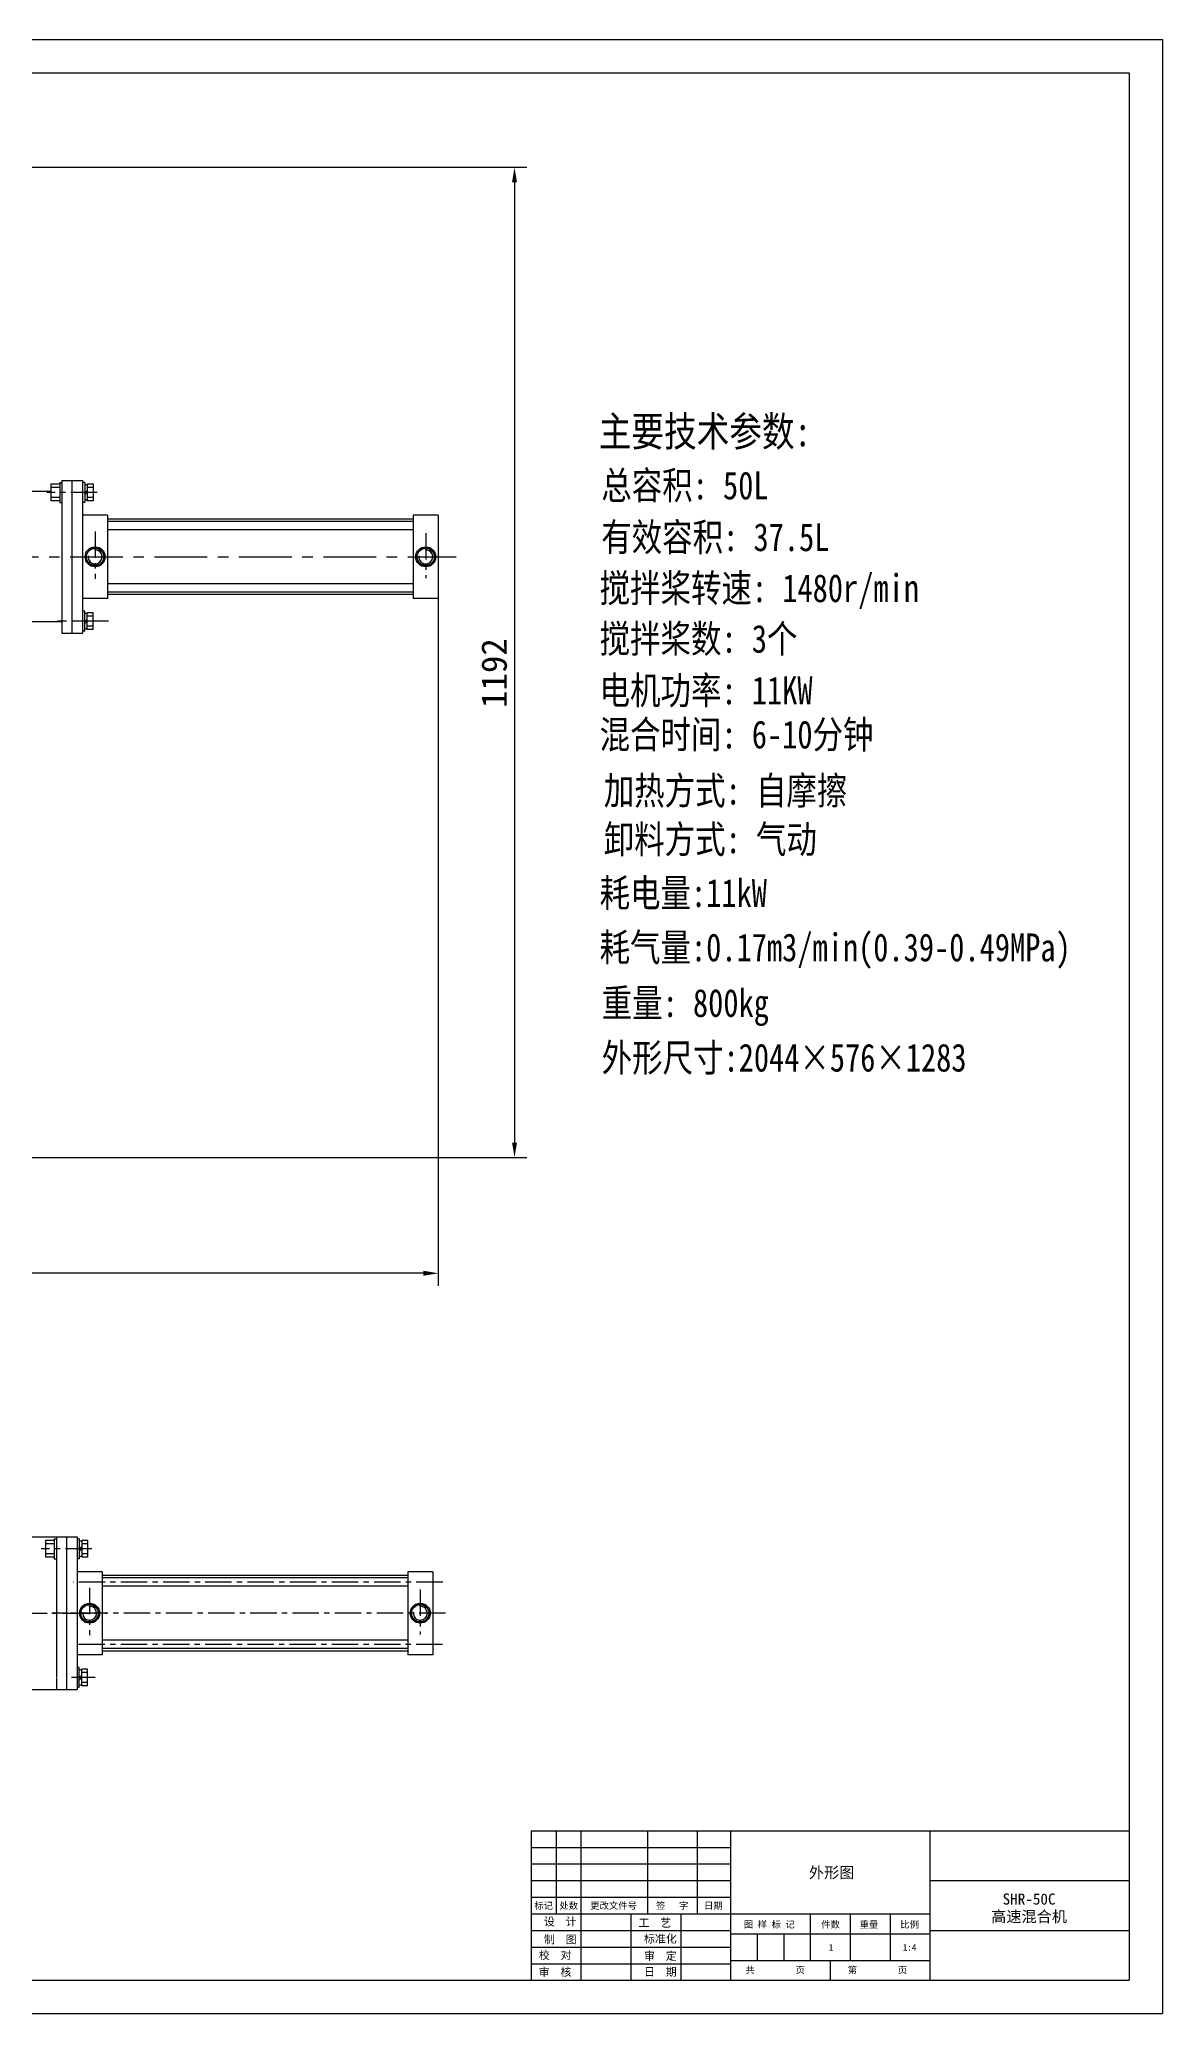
# Model space of a CAD drawing. Extents: x -2754 to 610, y -1664 to 712.
# Drawn here: x -742 to 610, y -1664 to 712 of the extents above; entities that cross this region are included whole.
import ezdxf

# ---------------------------------------------------------------- set-up
doc = ezdxf.new("R2010")
doc.units = 0
doc.linetypes.add('CENTER', pattern=[50.8, 31.75, -6.35, 6.35, -6.35])
doc.layers.get('0').update_dxf_attribs({"linetype": 'CONTINUOUS'})
doc.layers.get('DEFPOINTS').update_dxf_attribs({"linetype": 'CONTINUOUS'})
doc.layers.add('SMPEN_THICK', color=7, linetype='CONTINUOUS')
doc.styles.get("Standard").update_dxf_attribs({"font": '', "height": 30.8})
doc.styles.get('Standard').set_extended_font_data('SimSun')
doc.dimstyles.get("Standard").update_dxf_attribs({"dimscale": 5, "dimtxt": 4.5, "dimasz": 5.5, "dimexe": 4.25, "dimexo": 0.625, "dimgap": 2.2, "dimtad": 1, "dimdec": 4, "dimlfac": -1, "dimdsep": 46, "dimlunit": 6, "dimtxsty": 'Standard', "dimcen": 2.5, "dimclrd": 2, "dimclre": 2, "dimclrt": 2, "dimadec": 0, "dimazin": 0, "dimtfac": 1, "dimtdec": 4, "dimtmove": 0, "dimatfit": 3, "dimfxl": 1, "dimtolj": 1, "dimtzin": 0, "dimarcsym": 0})

# ---------------------------------------------------------------- blocks, each defined once
blk = doc.blocks.new('*D4')
at = {"color": 2, "lineweight": -2, "transparency": 16777216}
for p, q in [((-262.3, 39.1), (-262.3, -788.2)), ((-2306.5, -328.9), (-2306.5, -788.2)), ((-280.3, -773.2), (-2288.5, -773.2))]:
    blk.add_line(p, q, dxfattribs=at)
at = {"color": 2, "transparency": 16777216}
for points in [[(-2288.5, -770.2), (-2288.5, -776.2), (-2306.5, -773.2)], [(-280.3, -770.2), (-280.3, -776.2), (-262.3, -773.2)]]:
    blk.add_solid(points, dxfattribs=at)
at = {"layer": 'DEFPOINTS', "color": 0, "transparency": 16777216}
for p in [(-262.3, 39.1), (-2306.5, -328.9), (-2306.5, -773.2)]:
    blk.add_point(p, dxfattribs=at)
at = {"color": 2, "transparency": 16777216, "insert": (-1308.4, -748.8), "char_height": 30.8, "attachment_point": 5}
blk.add_mtext('\\A1;2044', dxfattribs=at)
blk = doc.blocks.new('*D1')
at = {"color": 2, "lineweight": -2, "transparency": 16777216}
for p, q in [((-1080.2, 558), (-155.5, 558)), ((-170.5, 540), (-170.5, -615.9)), ((-2231.5, -633.9), (-155.5, -633.9))]:
    blk.add_line(p, q, dxfattribs=at)
at = {"color": 2, "transparency": 16777216}
for points in [[(-173.5, 540), (-167.5, 540), (-170.5, 558)], [(-173.5, -615.9), (-167.5, -615.9), (-170.5, -633.9)]]:
    blk.add_solid(points, dxfattribs=at)
at = {"layer": 'DEFPOINTS', "color": 0, "transparency": 16777216}
for p in [(-1080.2, 558), (-2231.5, -633.9), (-170.5, -633.9)]:
    blk.add_point(p, dxfattribs=at)
at = {"color": 2, "transparency": 16777216, "insert": (-194.9, -50.8), "char_height": 30.8, "attachment_point": 5, "rotation": 90}
blk.add_mtext('\\A1;1192', dxfattribs=at)

msp = doc.modelspace()

# ---------------------------------------------------------------- linework, layer by layer
at = {"color": 6}
for p, q in [((-2754.49064, 711.83857), (609.50936, 711.83857)), ((609.50936, 711.83857), (609.50936, -1664.16143)), ((-2754.49064, -1664.16143), (609.50936, -1664.16143))]:
    msp.add_line(p, q, dxfattribs=at)
at = {"color": 4}
for p, q in [((-2654.49064, 671.83857), (569.50936, 671.83857)), ((569.50936, 671.83857), (569.50936, -1624.16143)), ((-150.49064, -1444.16143), (569.50936, -1444.16143)), ((-150.49064, -1444.16143), (-150.49064, -1624.16143)), ((-2654.49064, -1624.16143), (569.50936, -1624.16143))]:
    msp.add_line(p, q, dxfattribs=at)
at = {"linetype": 'CENTER'}
msp.add_line((-2288.91421, -1182.34282), (-661.24034, -1182.34282), dxfattribs=at)
at = {"color": 3}
for p, q in [((-120.49064, -1444.16143), (-120.49064, -1544.16143)), ((-90.49064, -1444.16143), (-90.49064, -1544.16143)), ((-10.49064, -1444.16143), (-10.49064, -1544.16143)), ((49.50936, -1444.16143), (49.50936, -1544.16143)), ((89.50936, -1444.16143), (89.50936, -1624.16143)), ((329.50936, -1444.16143), (329.50936, -1624.16143)), ((-150.49064, -1464.16143), (89.50936, -1464.16143)), ((-150.49064, -1484.16143), (89.50936, -1484.16143)), ((-150.49064, -1504.16143), (89.50936, -1504.16143)), ((329.50936, -1504.16143), (569.50936, -1504.16143)), ((-150.49064, -1524.16143), (89.50936, -1524.16143)), ((-150.49064, -1544.16143), (89.50936, -1544.16143)), ((-90.49064, -1544.16143), (-90.49064, -1624.16143)), ((-30.49064, -1544.16143), (-30.49064, -1624.16143)), ((29.50936, -1544.16143), (29.50936, -1624.16143)), ((89.50936, -1544.16143), (329.50936, -1544.16143)), ((185.50936, -1544.16143), (185.50936, -1600.16143)), ((233.50936, -1544.16143), (233.50936, -1600.16143)), ((281.50936, -1544.16143), (281.50936, -1600.16143)), ((-150.49064, -1564.16143), (89.50936, -1564.16143)), ((329.50936, -1564.16143), (569.50936, -1564.16143)), ((-150.49064, -1584.16143), (89.50936, -1584.16143)), ((89.50936, -1568.16143), (329.50936, -1568.16143)), ((121.50936, -1568.16143), (121.50936, -1600.16143)), ((153.50936, -1568.16143), (153.50936, -1600.16143)), ((-150.49064, -1604.16143), (89.50936, -1604.16143)), ((89.50936, -1600.16143), (329.50936, -1600.16143)), ((209.50936, -1600.16143), (209.50936, -1624.16143))]:
    msp.add_line(p, q, dxfattribs=at)
at = {"layer": 'DEFPOINTS', "color": 0, "linetype": 'ByBlock'}
for p in [(-703.34657, 181.12003), (-703.34657, 181.12003), (-703.34657, 181.12003), (-709.95735, -1090.34282), (-709.95735, -1090.34282), (-709.95735, -1090.34282)]:
    msp.add_point(p, dxfattribs=at)
at = {"layer": 'SMPEN_THICK', "color": 4}
for p, q in [((-805.34657, 168.12003), (-728.63984, 168.12003)), ((-728.63984, 176.62003), (-728.63984, 156.62003)), ((-717.83984, 176.62003), (-728.63984, 176.62003)), ((-717.83984, 172.62003), (-728.63984, 172.62003)), ((-717.84657, 178.6261), (-717.84657, 154.6261)), ((-717.84657, 178.6261), (-715.34657, 178.6261)), ((-715.34657, 181.12003), (-715.34657, 11.62003)), ((-715.34657, 181.12003), (-703.34657, 181.12003)), ((-703.34657, 181.12003), (-703.34657, -2.87997)), ((-703.34657, 181.12003), (-690.34657, 181.12003)), ((-690.34657, 181.12003), (-690.34657, -2.87997)), ((-687.84657, 178.62003), (-690.34657, 178.62003)), ((-687.84657, 178.62003), (-687.84657, 154.62003)), ((-684.74657, 175.82003), (-687.84657, 175.82003)), ((-684.74657, 169.13792), (-687.84657, 166.10574)), ((-684.74657, 166.62003), (-687.84657, 163.58785)), ((-684.74657, 176.62003), (-684.74657, 156.62003)), ((-677.74657, 176.62003), (-684.74657, 176.62003)), ((-677.74657, 172.62003), (-684.74657, 172.62003)), ((-677.74657, 176.62003), (-677.74657, 156.62003)), ((-717.83984, 160.62003), (-728.63984, 160.62003)), ((-717.83984, 156.62003), (-728.63984, 156.62003)), ((-717.84657, 154.6261), (-715.34657, 154.6261)), ((-687.84657, 154.62003), (-690.34657, 154.62003)), ((-684.74657, 157.42003), (-687.84657, 157.42003)), ((-677.74657, 160.62003), (-684.74657, 160.62003)), ((-677.74657, 156.62003), (-684.74657, 156.62003)), ((-660.34657, 139.12003), (-690.34657, 139.12003)), ((-660.34657, 139.12003), (-660.34657, 39.12003)), ((-292.34657, 134.62003), (-660.34657, 134.62003)), ((-292.34657, 131.62003), (-660.34657, 131.62003)), ((-292.34657, 121.62003), (-660.34657, 121.62003)), ((-292.34657, 139.12003), (-292.34657, 39.12003)), ((-262.34657, 139.12003), (-292.34657, 139.12003)), ((-262.34657, 139.12003), (-262.34657, 39.12003)), ((-292.34657, 56.62003), (-660.34657, 56.62003)), ((-660.34657, 39.12003), (-690.34657, 39.12003)), ((-292.34657, 46.62003), (-660.34657, 46.62003)), ((-292.34657, 43.62003), (-660.34657, 43.62003)), ((-262.34657, 39.12003), (-292.34657, 39.12003)), ((-816.02824, 11.12003), (-715.34657, 11.12003)), ((-715.34657, 11.12003), (-715.34657, -2.87997)), ((-687.84657, 23.62003), (-690.34657, 23.62003)), ((-687.84657, -0.37997), (-687.84657, 23.62003)), ((-684.74657, 20.82003), (-687.84657, 20.82003)), ((-684.74657, 14.09041), (-687.84657, 11.17645)), ((-684.74657, 11.62003), (-687.84657, 8.70607)), ((-684.74657, 2.42003), (-687.84657, 2.42003)), ((-677.74657, 21.62003), (-684.74657, 21.62003)), ((-684.74657, 1.62003), (-684.74657, 21.62003)), ((-677.74657, 17.62003), (-684.74657, 17.62003)), ((-677.74657, 5.62003), (-684.74657, 5.62003)), ((-677.74657, 1.62003), (-684.74657, 1.62003)), ((-677.74657, 1.62003), (-677.74657, 21.62003)), ((-715.34657, -2.87997), (-690.34657, -2.87997)), ((-687.84657, -0.37997), (-690.34657, -0.37997)), ((-1000.0735, -1090.34282), (-709.95735, -1090.34282)), ((-724.45735, -1092.83674), (-721.95735, -1092.83674)), ((-724.45735, -1092.83674), (-724.45735, -1116.83674)), ((-721.95735, -1090.34282), (-721.95735, -1259.84282)), ((-709.95735, -1090.34282), (-709.95735, -1274.34282)), ((-709.95735, -1090.34282), (-696.95735, -1090.34282)), ((-696.95735, -1090.34282), (-696.95735, -1274.34282)), ((-694.45735, -1092.84282), (-696.95735, -1092.84282)), ((-694.45735, -1092.84282), (-694.45735, -1116.84282)), ((-724.45062, -1094.84282), (-735.25062, -1094.84282)), ((-735.25062, -1094.84282), (-735.25062, -1114.84282)), ((-724.45062, -1098.84282), (-735.25062, -1098.84282)), ((-724.45062, -1110.84282), (-735.25062, -1110.84282)), ((-724.45062, -1114.84282), (-735.25062, -1114.84282)), ((-691.35735, -1095.64282), (-694.45735, -1095.64282)), ((-691.35735, -1102.32493), (-694.45735, -1105.3571)), ((-691.35735, -1104.84282), (-694.45735, -1107.87499)), ((-691.35735, -1114.04282), (-694.45735, -1114.04282)), ((-684.35735, -1094.84282), (-691.35735, -1094.84282)), ((-691.35735, -1094.84282), (-691.35735, -1114.84282)), ((-684.35735, -1098.84282), (-691.35735, -1098.84282)), ((-684.35735, -1110.84282), (-691.35735, -1110.84282)), ((-684.35735, -1114.84282), (-691.35735, -1114.84282)), ((-684.35735, -1094.84282), (-684.35735, -1114.84282)), ((-724.45735, -1116.83674), (-721.95735, -1116.83674)), ((-694.45735, -1116.84282), (-696.95735, -1116.84282)), ((-666.95735, -1132.34282), (-696.95735, -1132.34282)), ((-666.95735, -1132.34282), (-666.95735, -1232.34282)), ((-298.95735, -1136.84282), (-666.95735, -1136.84282)), ((-298.95735, -1139.84282), (-666.95735, -1139.84282)), ((-298.95735, -1132.34282), (-298.95735, -1232.34282)), ((-268.95735, -1132.34282), (-298.95735, -1132.34282)), ((-268.95735, -1132.34282), (-268.95735, -1232.34282)), ((-298.95735, -1149.84282), (-666.95735, -1149.84282)), ((-666.95735, -1232.34282), (-696.95735, -1232.34282)), ((-298.95735, -1214.84282), (-666.95735, -1214.84282)), ((-298.95735, -1224.84282), (-666.95735, -1224.84282)), ((-298.95735, -1227.84282), (-666.95735, -1227.84282)), ((-268.95735, -1232.34282), (-298.95735, -1232.34282)), ((-694.45735, -1247.84282), (-696.95735, -1247.84282)), ((-694.45735, -1271.84282), (-694.45735, -1247.84282)), ((-691.35735, -1250.64282), (-694.45735, -1250.64282)), ((-691.35735, -1257.37243), (-694.45735, -1260.28639)), ((-691.35735, -1269.84282), (-691.35735, -1249.84282)), ((-684.35735, -1249.84282), (-691.35735, -1249.84282)), ((-684.35735, -1253.84282), (-691.35735, -1253.84282)), ((-684.35735, -1269.84282), (-684.35735, -1249.84282)), ((-1000.0735, -1274.34282), (-696.95735, -1274.34282)), ((-721.95735, -1260.34282), (-721.95735, -1274.34282)), ((-694.45735, -1271.84282), (-696.95735, -1271.84282)), ((-691.35735, -1259.84282), (-694.45735, -1262.75677)), ((-691.35735, -1269.04282), (-694.45735, -1269.04282)), ((-684.35735, -1265.84282), (-691.35735, -1265.84282)), ((-684.35735, -1269.84282), (-691.35735, -1269.84282))]:
    msp.add_line(p, q, dxfattribs=at)
at = {"layer": 'SMPEN_THICK', "linetype": 'CENTER'}
for p, q in [((-672.79886, 166.62003), (-733.57049, 166.62003)), ((-675.34657, 119.56754), (-675.34657, 62.54694)), ((-277.34657, 117.75736), (-277.34657, 63.45203)), ((-659.05674, 11.62003), (-720.64813, 11.62003)), ((-668.69236, 11.62003), (-702.45524, 11.62003)), ((-679.40964, -1104.84282), (-740.18127, -1104.84282)), ((-256.9831, -1144.84282), (-701.81281, -1144.84282)), ((-681.95735, -1151.89531), (-681.95735, -1208.91591)), ((-283.95735, -1153.70549), (-283.95735, -1208.01081)), ((-253.56224, -1182.34282), (-727.25892, -1182.34282)), ((-257.08268, -1219.84282), (-699.83662, -1219.84282)), ((-675.30314, -1259.84282), (-703.78633, -1259.84282))]:
    msp.add_line(p, q, dxfattribs=at)
at = {"layer": 'SMPEN_THICK', "linetype": 'CENTER', "ltscale": 2}
msp.add_line((-1010.20483, 89.12003), (-240.90606, 89.12003), dxfattribs=at)
at = {"layer": 'SMPEN_THICK', "color": 4}
for points in [[(-681.34657, 99.51233), (-687.34657, 89.12003), (-681.34657, 78.72772), (-669.34657, 78.72772), (-663.34657, 89.12003), (-669.34657, 99.51233)], [(-283.34657, 99.51233), (-289.34657, 89.12003), (-283.34657, 78.72772), (-271.34657, 78.72772), (-265.34657, 89.12003), (-271.34657, 99.51233)], [(-687.95735, -1171.95051), (-693.95735, -1182.34282), (-687.95735, -1192.73512), (-675.95735, -1192.73512), (-669.95735, -1182.34282), (-675.95735, -1171.95051)], [(-289.95735, -1171.95051), (-295.95735, -1182.34282), (-289.95735, -1192.73512), (-277.95735, -1192.73512), (-271.95735, -1182.34282), (-277.95735, -1171.95051)]]:
    msp.add_lwpolyline(points, close=True, dxfattribs=at)
for centre, radius in [((-675.34657, 89.12003), 12), ((-675.34657, 89.12003), 10.3923), ((-277.34657, 89.12003), 12), ((-277.34657, 89.12003), 10.3923), ((-681.95735, -1182.34282), 12), ((-681.95735, -1182.34282), 10.3923), ((-283.95735, -1182.34282), 12), ((-283.95735, -1182.34282), 10.3923)]:
    msp.add_circle(centre, radius, dxfattribs=at)
at = {"layer": 'SMPEN_THICK'}
for centre in [(-675.34657, 89.12003), (-277.34657, 89.12003), (-681.95735, -1182.34282), (-283.95735, -1182.34282)]:
    msp.add_arc(centre, 8.3923, 171.19545086, 95.454, dxfattribs=at)

# ---------------------------------------------------------------- texts
at = {"color": 2, "linetype": 'ByBlock', "attachment_point": 5}
for s, insert, char_height in [('\\f仿宋_GB2312|b0|i0|c134|p49;外形图', (211.28056, -1495.27634), 13.376), ('{\\f仿宋_GB2312|b0|i0|c134|p49;SHR-50C}', (448.85959, -1526.50398), 13.376), ('\\f仿宋_GB2312|b0|i0|c134|p49;标记', (-135.43884, -1534.77874), 8.0256), ('\\f仿宋_GB2312|b0|i0|c134|p49;处数', (-105.30248, -1534.77874), 8.0256), ('\\f仿宋_GB2312|b0|i0|c134|p49;更改文件号', (-51.24868, -1534.77874), 8.0256), ('\\f仿宋_GB2312|b0|i0|c134|p49;签   字', (19.23191, -1534.77874), 8.0256), ('\\f仿宋_GB2312|b0|i0|c134|p49;日期', (68.9829, -1534.77874), 8.0256), ('\\f仿宋_GB2312|b0|i0|c134|p49;高速混合机', (448.85959, -1548.1321), 13.376), ('\\f仿宋_GB2312|b0|i0|c134|p49;设  计 ', (-115.50662, -1554.06681), 9.63072), ('\\f仿宋_GB2312|b0|i0|c134|p49;工  艺', (-1.5601, -1555.45725), 9.63072), ('\\f仿宋_GB2312|b0|i0|c134|p49;标准化 ', (5.02052, -1574.7306), 9.63072), ('\\f仿宋_GB2312|b0|i0|c134|p49;图 样 标 记', (136.21056, -1557.37614), 8.0256), ('\\f仿宋_GB2312|b0|i0|c134|p49;件数', (209.92194, -1557.48247), 8.0256), ('\\f仿宋_GB2312|b0|i0|c134|p49;重量', (256.14609, -1557.48247), 8.0256), ('\\f仿宋_GB2312|b0|i0|c134|p49;比例', (305.06815, -1557.48247), 8.0256), ('\\f仿宋_GB2312|b0|i0|c134|p49;校  对', (-121.62184, -1594.60964), 9.63072), ('\\f仿宋_GB2312|b0|i0|c134|p49;制  图 ', (-115.50662, -1575.60178), 9.63072), ('\\f仿宋_GB2312|b0|i0|c134|p49;审  定 ', (5.02052, -1595.45233), 9.63072), ('\\f仿宋_GB2312|b0|i0|c134|p49;1', (210.50902, -1584.63901), 8.0256), ('\\f仿宋_GB2312|b0|i0|c134|p49;1:4', (305.06815, -1584.63901), 8.0256), ('\\f仿宋_GB2312|b0|i0|c134|p49;审  核', (-121.62184, -1614.80721), 9.63072), ('\\f仿宋_GB2312|b0|i0|c134|p49;日  期 ', (5.02052, -1614.50519), 9.63072), ('\\f仿宋_GB2312|b0|i0|c134|p49;共         页', (143.27148, -1612.31296), 8.0256), ('\\f仿宋_GB2312|b0|i0|c134|p49;第         页', (266.33314, -1612.31296), 8.0256)]:
    msp.add_mtext(s, dxfattribs=dict(at, insert=insert, char_height=char_height))
at = {"layer": 'SMPEN_THICK', "width": 0.8}
for s, height, p in [('主要技术参数:', 36, (-69.08526, 222.08957)), ('总容积: 50L', 33.6, (-66.09154, 158.31514)), ('有效容积: 37.5L', 33.6, (-66.09154, 96.06172)), ('搅拌桨转速: 1480r/min', 33.6, (-68.10429, 34.6605)), ('搅拌桨数: 3个', 33.6, (-68.10429, -26.29672)), ('电机功率: 11KW', 33.6, (-68.10429, -88.46682)), ('混合时间: 6-10分钟', 33.6, (-68.10429, -141.48488)), ('加热方式: 自摩擦', 33.6, (-63.09784, -208.98606)), ('卸料方式: 气动', 33.6, (-63.09784, -267.58434)), ('耗电量:11kW', 33.6, (-68.10429, -332.19258)), ('耗气量:0.17m3/min(0.39-0.49MPa)', 33.6, (-68.10429, -397.74287)), ('重量: 800kg', 33.6, (-65.60106, -464.62093)), ('外形尺寸:2044×576×1283', 33.6, (-65.60106, -530.42932))]:
    msp.add_text(s, height=height, dxfattribs=at).set_placement(p)

# ---------------------------------------------------------------- dimensions: what is measured, and where the dimension line sits
for base, p1, p2, angle, text, picture, middle in [((-170.53746, -633.87997), (-1080.15903, 557.9806), (-2231.45735, -633.87997), 90, '1192', '*D1', (-170.53746, -50.8375)), ((-2306.45735, -773.22857), (-262.34657, 39.12003), (-2306.45735, -328.87997), 0, '2044', '*D4', (-1308.42188, -773.22857))]:
    dim = msp.add_linear_dim(base=base, p1=p1, p2=p2, angle=angle, text=text, dimstyle='Standard', override={"dimscale": 6, "dimtxt": 3, "dimasz": 3, "dimexe": 2.5, "dimexo": 0, "dimgap": 1.5, "dimlfac": 1, "dimlunit": 2, "dimcen": 0.09, "dimtp": 0.2, "dimtfac": 0.66667, "dimatfit": 2, "dimtvp": 5, "dimtzin": 8})
    dim.commit()
    dim.dimension.update_dxf_attribs({"geometry": picture, "text_midpoint": middle, "dimtype": 160})

doc.saveas('drawing.dxf')
